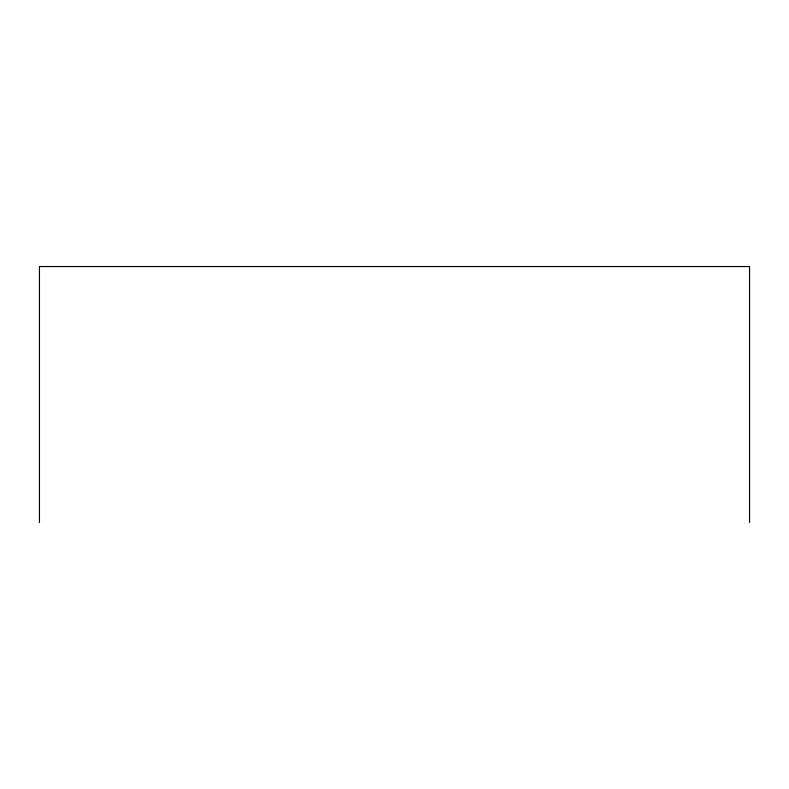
<?xml version="1.0" encoding="UTF-8"?>
<svg xmlns="http://www.w3.org/2000/svg" width="789" height="789" viewBox="0 0 789 789"><rect width="100%" height="100%" fill="white"/><g stroke="black" fill="none" stroke-linecap="round" stroke-linejoin="round"><path stroke-width="1.18" d="M749.55 522.456L749.55 266.544L39.45 266.544L39.45 522.456"/></g></svg>
